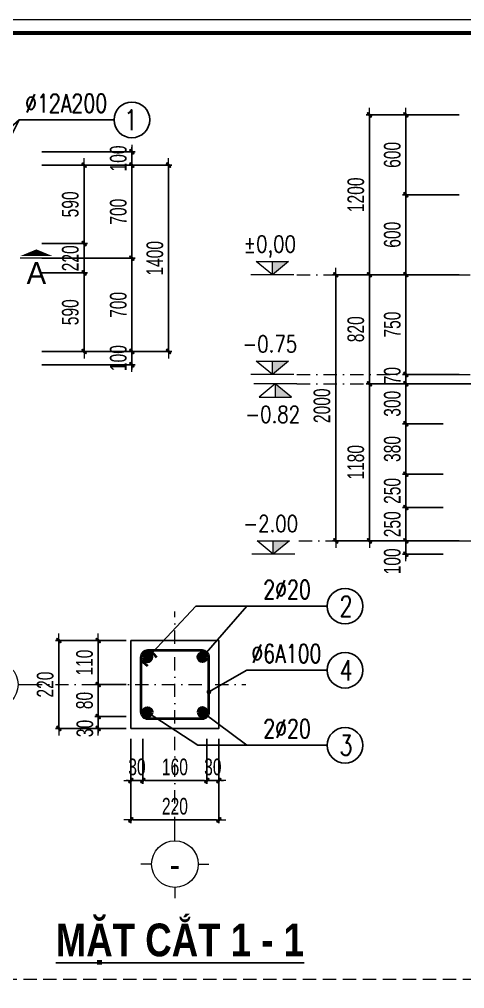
# Model space of a CAD drawing. Header units: millimetres. Extents: x -295047 to 263296, y -724756 to -308748.
# Drawn here: x -139934 to -136590, y -351887 to -344605 of the extents above; entities that cross this region are included whole.
import ezdxf
from ezdxf.enums import TextEntityAlignment as Align

# ---------------------------------------------------------------- set-up
doc = ezdxf.new("R2010")
doc.units = ezdxf.units.MM
doc.header["$MEASUREMENT"] = 0
doc.header["$PDMODE"] = 32
doc.linetypes.add('DASHDOT', pattern=[1, 0.5, -0.25, 0, -0.25])
doc.linetypes.add('HIDDEN', pattern=[0.375, 0.25, -0.125])
doc.layers.get('Defpoints').update_dxf_attribs({"color": 1})
for name, color, linetype, lineweight in [('Khungten_LCDI', 7, 'Continuous', 5), ('LC Dim', 8, 'Continuous', 18), ('LC ISO', 153, 'Continuous', 13), ('LC Khac', 4, 'Continuous', 9), ('LC MANH DUT', 35, 'HIDDEN', 5), ('LC Net dam2', 6, 'Continuous', 40), ('LC Net dam3', 1, 'Continuous', 60), ('LC Net manh', 219, 'Continuous', 5), ('LC Net thay', 7, 'Continuous', 25), ('LC Net truc', 79, 'DASHDOT', 13), ('LC Text1', 3, 'Continuous', 20), ('LC Text2', 7, 'Continuous', 25)]:
    doc.layers.add(name, color=color, linetype=linetype, lineweight=lineweight)
doc.styles.add('HOATBIF', font='hoatbif.shx', dxfattribs={"width": 0.7})
doc.styles.add('Khungten', font='VHAVAN.TTF', dxfattribs={"width": 0.9, "height": 5000})
doc.styles.add('LC 1', font='VHAVANB.TTF')
doc.styles.add('LC 3', font='vnsimli.shx', dxfattribs={"width": 0.75})
doc.styles.add('LC3', font='VHARIALB.TTF', dxfattribs={"width": 0.8})
doc.styles.add('T1', font='Vnsimli.shx', dxfattribs={"width": 0.8})
doc.styles.add('Title', font='VHBLACK.TTF', dxfattribs={"width": 0.8})
doc.dimstyles.new('1-100(1-50)', dxfattribs={"dimscale": 50, "dimtxt": 2.5, "dimasz": 0.35, "dimexe": 0.5, "dimexo": 0, "dimgap": 0.8, "dimtad": 1, "dimdec": 0, "dimzin": 0, "dimdsep": 46, "dimtxsty": 'HOATBIF', "dimblk1": 'DOT', "dimblk2": 'DOT', "dimsah": 1, "dimcen": -1, "dimdle": 1, "dimclrd": 256, "dimclre": 256, "dimclrt": 4, "dimadec": 3, "dimazin": 2, "dimtfac": 0.333333, "dimtdec": 0, "dimtix": 1, "dimtmove": 2, "dimatfit": 3, "dimldrblk": 'DOT', "dimfxl": 1, "dimtvp": 0.833333, "dimtolj": 1, "dimtzin": 0, "dimarcsym": 0})

# ---------------------------------------------------------------- blocks, each defined once
blk = doc.blocks.new('lcdi KC')
at = {"layer": 'Defpoints', "lineweight": 0}
blk.add_lwpolyline([(-1200, -14850), (-1200, 14850), (40800, 14850), (40800, -14850)], close=True, dxfattribs=at)
at = {"layer": 'Khungten_LCDI', "color": 5, "lineweight": 60}
blk.add_lwpolyline([(0, -14650), (0, 14650), (40600, 14650), (40600, -14650)], close=True, dxfattribs=at)
at = {"color": 7, "style": 'Khungten', "width": 0.8}
for tag, p in [('REVISION', (39499, -10746)), ('NGAYHT', (39546, -11609))]:
    blk.add_attdef(tag, text='', height=200, dxfattribs=at).set_placement(p, align=Align.CENTER)
at = {"layer": 'LC Text1', "style": 'Title', "width": 1.485915}
for tag, p, p2 in [('TENBANVE1', (36913, -8886), (40339, -8886)), ('TENBANVE2', (36913, -9562), (40339, -9562))]:
    blk.add_attdef(tag, text='', height=250, dxfattribs=at).set_placement(p, p2, align=Align.FIT)
at = {"layer": 'LC Text1', "style": 'Title', "width": 0.7}
blk.add_attdef('SOBANVE', text='', height=250, dxfattribs=at).set_placement((39562, -13896), align=Align.CENTER)
blk = doc.blocks.new('DOT')
at = {"layer": 'LC Dim'}
blk.add_line((-3, 0), (3, 0), dxfattribs=at)
at = {"layer": 'LC Dim', "color": 4}
blk.add_line((-1, -1), (1, 1), dxfattribs=at)
blk.add_lwpolyline([(0.5, 1), (-1, -0.5), (-0.5, -1), (1, 0.5)], close=True, dxfattribs=at)
blk = doc.blocks.new('*D51')
at = {"layer": 'Defpoints', "color": 0, "ltscale": 2, "transparency": 16777216}
for p in [(-139766.5, -346400.3), (-139088.4, -346400.3), (-139766.5, -347100.3)]:
    blk.add_point(p, dxfattribs=at)
at = {"layer": 'LC Dim', "lineweight": -2, "ltscale": 2, "transparency": 16777216}
for p, q in [((-139766.5, -346400.3), (-139063.4, -346400.3)), ((-139088.4, -347082.8), (-139088.4, -346417.8)), ((-139766.5, -347100.3), (-139063.4, -347100.3))]:
    blk.add_line(p, q, dxfattribs=at)
at = {"layer": 'LC Dim', "lineweight": -2, "ltscale": 2, "transparency": 16777216, "xscale": 17.5, "yscale": 17.5, "zscale": 17.5}
for p, rotation in [((-139088.4, -346400.3), 90), ((-139088.4, -347100.3), 270)]:
    blk.add_blockref('DOT', p, dxfattribs=dict(at, rotation=rotation))
at = {"layer": 'LC Dim', "color": 4, "ltscale": 2, "transparency": 16777216, "insert": (-139190.9, -346750.3), "char_height": 125, "attachment_point": 5, "rotation": 90, "style": 'HOATBIF'}
blk.add_mtext('\\A1;700', dxfattribs=at)
blk = doc.blocks.new('_Dot')
at = {"color": 0, "linetype": 'ByBlock', "lineweight": -2}
blk.add_line((-0.5, 0), (-1, 0), dxfattribs=at)
at = {"color": 0, "linetype": 'ByBlock', "const_width": 0.5}
blk.add_lwpolyline([(-0.25, 0, 1), (0.25, 0, 1)], format="xyb", close=True, dxfattribs=at)
blk = doc.blocks.new('*D52')
at = {"layer": 'Defpoints', "color": 0, "ltscale": 2, "transparency": 16777216}
for p in [(-139766.5, -345700.3), (-139088.4, -345700.3), (-139766.5, -346400.3)]:
    blk.add_point(p, dxfattribs=at)
at = {"layer": 'LC Dim', "lineweight": -2, "ltscale": 2, "transparency": 16777216}
for p, q in [((-139766.5, -345700.3), (-139063.4, -345700.3)), ((-139088.4, -346382.8), (-139088.4, -345717.8)), ((-139766.5, -346400.3), (-139063.4, -346400.3))]:
    blk.add_line(p, q, dxfattribs=at)
at = {"layer": 'LC Dim', "lineweight": -2, "ltscale": 2, "transparency": 16777216, "xscale": 17.5, "yscale": 17.5, "zscale": 17.5}
for p, rotation in [((-139088.4, -345700.3), 90), ((-139088.4, -346400.3), 270)]:
    blk.add_blockref('DOT', p, dxfattribs=dict(at, rotation=rotation))
at = {"layer": 'LC Dim', "color": 4, "ltscale": 2, "transparency": 16777216, "insert": (-139190.9, -346050.3), "char_height": 125, "attachment_point": 5, "rotation": 90, "style": 'HOATBIF'}
blk.add_mtext('\\A1;700', dxfattribs=at)
blk = doc.blocks.new('*D53')
at = {"layer": 'Defpoints', "color": 0, "ltscale": 2, "transparency": 16777216}
for p in [(-139766.5, -345600.3), (-139088.4, -345600.3), (-139766.5, -345700.3)]:
    blk.add_point(p, dxfattribs=at)
at = {"layer": 'LC Dim', "lineweight": -2, "ltscale": 2, "transparency": 16777216}
for p, q in [((-139766.5, -345600.3), (-139063.4, -345600.3)), ((-139088.4, -345582.8), (-139088.4, -345565.3)), ((-139088.4, -345700.3), (-139088.4, -345600.3)), ((-139766.5, -345700.3), (-139063.4, -345700.3)), ((-139088.4, -345717.8), (-139088.4, -345735.3))]:
    blk.add_line(p, q, dxfattribs=at)
at = {"layer": 'LC Dim', "lineweight": -2, "ltscale": 2, "transparency": 16777216, "xscale": 17.5, "yscale": 17.5, "zscale": 17.5}
for p, rotation in [((-139088.4, -345600.3), 270), ((-139088.4, -345700.3), 90)]:
    blk.add_blockref('DOT', p, dxfattribs=dict(at, rotation=rotation))
at = {"layer": 'LC Dim', "color": 4, "ltscale": 2, "transparency": 16777216, "insert": (-139190.9, -345650.3), "char_height": 125, "attachment_point": 5, "rotation": 90, "style": 'HOATBIF'}
blk.add_mtext('\\A1;100', dxfattribs=at)
blk = doc.blocks.new('*D54')
at = {"layer": 'Defpoints', "color": 0, "ltscale": 2, "transparency": 16777216}
for p in [(-139766.5, -345700.3), (-138813.6, -345700.3), (-139766.5, -347100.3)]:
    blk.add_point(p, dxfattribs=at)
at = {"layer": 'LC Dim', "lineweight": -2, "ltscale": 2, "transparency": 16777216}
for p, q in [((-139766.5, -345700.3), (-138788.6, -345700.3)), ((-138813.6, -347082.8), (-138813.6, -345717.8)), ((-139766.5, -347100.3), (-138788.6, -347100.3))]:
    blk.add_line(p, q, dxfattribs=at)
at = {"layer": 'LC Dim', "lineweight": -2, "ltscale": 2, "transparency": 16777216, "xscale": 17.5, "yscale": 17.5, "zscale": 17.5}
for p, rotation in [((-138813.6, -345700.3), 90), ((-138813.6, -347100.3), 270)]:
    blk.add_blockref('DOT', p, dxfattribs=dict(at, rotation=rotation))
at = {"layer": 'LC Dim', "color": 4, "ltscale": 2, "transparency": 16777216, "insert": (-138916.1, -346400.3), "char_height": 125, "attachment_point": 5, "rotation": 90, "style": 'HOATBIF'}
blk.add_mtext('\\A1;1400', dxfattribs=at)
blk = doc.blocks.new('*D55')
at = {"layer": 'Defpoints', "color": 0, "ltscale": 2, "transparency": 16777216}
for p in [(-139766.5, -347100.3), (-139766.5, -347200.3), (-139088.4, -347200.3)]:
    blk.add_point(p, dxfattribs=at)
at = {"layer": 'LC Dim', "lineweight": -2, "ltscale": 2, "transparency": 16777216}
for p, q in [((-139088.4, -347082.8), (-139088.4, -347065.3)), ((-139766.5, -347100.3), (-139063.4, -347100.3)), ((-139088.4, -347100.3), (-139088.4, -347200.3)), ((-139766.5, -347200.3), (-139063.4, -347200.3)), ((-139088.4, -347217.8), (-139088.4, -347235.3))]:
    blk.add_line(p, q, dxfattribs=at)
at = {"layer": 'LC Dim', "lineweight": -2, "ltscale": 2, "transparency": 16777216, "xscale": 17.5, "yscale": 17.5, "zscale": 17.5}
for p, rotation in [((-139088.4, -347100.3), 270), ((-139088.4, -347200.3), 90)]:
    blk.add_blockref('DOT', p, dxfattribs=dict(at, rotation=rotation))
at = {"layer": 'LC Dim', "color": 4, "ltscale": 2, "transparency": 16777216, "insert": (-139190.9, -347150.3), "char_height": 125, "attachment_point": 5, "rotation": 90, "style": 'HOATBIF'}
blk.add_mtext('\\A1;100', dxfattribs=at)
blk = doc.blocks.new('theptron1')
at = {"layer": 'LC Net dam3'}
for p, q in [((-0.5, 0), (0.5, 0)), ((-0.35, 0.35), (0.35, -0.35)), ((0.35, 0.35), (-0.35, -0.35)), ((0, 0.5), (0, -0.5))]:
    blk.add_line(p, q, dxfattribs=at)
blk.add_circle((0, 0), 0.5, dxfattribs=at)
blk = doc.blocks.new('*D89')
at = {"layer": 'Defpoints', "color": 0, "ltscale": 2, "transparency": 16777216}
for p in [(-139096, -350011.6), (-139006, -350011.6), (-139006, -350325)]:
    blk.add_point(p, dxfattribs=at)
at = {"layer": 'LC Dim', "lineweight": -2, "ltscale": 2, "transparency": 16777216}
for p, q in [((-139096, -350011.6), (-139096, -350350)), ((-139006, -350011.6), (-139006, -350350)), ((-139113.5, -350325), (-139131, -350325)), ((-139096, -350325), (-139006, -350325)), ((-138988.5, -350325), (-138971, -350325))]:
    blk.add_line(p, q, dxfattribs=at)
at = {"layer": 'LC Dim', "lineweight": -2, "ltscale": 2, "transparency": 16777216, "xscale": 17.5, "yscale": 17.5, "zscale": 17.5}
blk.add_blockref('DOT', (-139096, -350325), dxfattribs=at)
at = {"layer": 'LC Dim', "lineweight": -2, "ltscale": 2, "transparency": 16777216, "xscale": 17.5, "yscale": 17.5, "zscale": 17.5, "rotation": 180}
blk.add_blockref('DOT', (-139006, -350325), dxfattribs=at)
at = {"layer": 'LC Dim', "color": 4, "ltscale": 2, "transparency": 16777216, "insert": (-139051, -350222.5), "char_height": 125, "attachment_point": 5, "style": 'HOATBIF'}
blk.add_mtext('\\A1;30', dxfattribs=at)
blk = doc.blocks.new('*D90')
at = {"layer": 'Defpoints', "color": 0, "ltscale": 2, "transparency": 16777216}
for p in [(-139006, -350011.6), (-138526, -350011.6), (-138526, -350325)]:
    blk.add_point(p, dxfattribs=at)
at = {"layer": 'LC Dim', "lineweight": -2, "ltscale": 2, "transparency": 16777216}
for p, q in [((-139006, -350011.6), (-139006, -350350)), ((-138526, -350011.6), (-138526, -350350)), ((-138988.5, -350325), (-138543.5, -350325))]:
    blk.add_line(p, q, dxfattribs=at)
at = {"layer": 'LC Dim', "lineweight": -2, "ltscale": 2, "transparency": 16777216, "xscale": 17.5, "yscale": 17.5, "zscale": 17.5, "rotation": 180}
blk.add_blockref('DOT', (-139006, -350325), dxfattribs=at)
at = {"layer": 'LC Dim', "lineweight": -2, "ltscale": 2, "transparency": 16777216, "xscale": 17.5, "yscale": 17.5, "zscale": 17.5}
blk.add_blockref('DOT', (-138526, -350325), dxfattribs=at)
at = {"layer": 'LC Dim', "color": 4, "ltscale": 2, "transparency": 16777216, "insert": (-138766, -350222.5), "char_height": 125, "attachment_point": 5, "style": 'HOATBIF'}
blk.add_mtext('\\A1;160', dxfattribs=at)
blk = doc.blocks.new('*D91')
at = {"layer": 'Defpoints', "color": 0, "ltscale": 2, "transparency": 16777216}
for p in [(-138526, -350011.6), (-138436, -350011.6), (-138436, -350325)]:
    blk.add_point(p, dxfattribs=at)
at = {"layer": 'LC Dim', "lineweight": -2, "ltscale": 2, "transparency": 16777216}
for p, q in [((-138526, -350011.6), (-138526, -350350)), ((-138436, -350011.6), (-138436, -350350)), ((-138543.5, -350325), (-138561, -350325)), ((-138526, -350325), (-138436, -350325)), ((-138418.5, -350325), (-138401, -350325))]:
    blk.add_line(p, q, dxfattribs=at)
at = {"layer": 'LC Dim', "lineweight": -2, "ltscale": 2, "transparency": 16777216, "xscale": 17.5, "yscale": 17.5, "zscale": 17.5}
blk.add_blockref('DOT', (-138526, -350325), dxfattribs=at)
at = {"layer": 'LC Dim', "lineweight": -2, "ltscale": 2, "transparency": 16777216, "xscale": 17.5, "yscale": 17.5, "zscale": 17.5, "rotation": 180}
blk.add_blockref('DOT', (-138436, -350325), dxfattribs=at)
at = {"layer": 'LC Dim', "color": 4, "ltscale": 2, "transparency": 16777216, "insert": (-138481, -350222.5), "char_height": 125, "attachment_point": 5, "style": 'HOATBIF'}
blk.add_mtext('\\A1;30', dxfattribs=at)
blk = doc.blocks.new('*D92')
at = {"layer": 'Defpoints', "color": 0, "ltscale": 2, "transparency": 16777216}
for p in [(-139096, -350011.6), (-138436, -350011.6), (-138436, -350620.2)]:
    blk.add_point(p, dxfattribs=at)
at = {"layer": 'LC Dim', "lineweight": -2, "ltscale": 2, "transparency": 16777216}
for p, q in [((-139096, -350011.6), (-139096, -350645.2)), ((-138436, -350011.6), (-138436, -350645.2)), ((-139078.5, -350620.2), (-138453.5, -350620.2))]:
    blk.add_line(p, q, dxfattribs=at)
at = {"layer": 'LC Dim', "lineweight": -2, "ltscale": 2, "transparency": 16777216, "xscale": 17.5, "yscale": 17.5, "zscale": 17.5, "rotation": 180}
blk.add_blockref('DOT', (-139096, -350620.2), dxfattribs=at)
at = {"layer": 'LC Dim', "lineweight": -2, "ltscale": 2, "transparency": 16777216, "xscale": 17.5, "yscale": 17.5, "zscale": 17.5}
blk.add_blockref('DOT', (-138436, -350620.2), dxfattribs=at)
at = {"layer": 'LC Dim', "color": 4, "ltscale": 2, "transparency": 16777216, "insert": (-138766, -350517.7), "char_height": 125, "attachment_point": 5, "style": 'HOATBIF'}
blk.add_mtext('\\A1;220', dxfattribs=at)
blk = doc.blocks.new('*D93')
at = {"layer": 'Defpoints', "color": 0, "ltscale": 2, "transparency": 16777216}
for p in [(-139342.1, -349843), (-139133, -349843), (-139133, -349933)]:
    blk.add_point(p, dxfattribs=at)
at = {"layer": 'LC Dim', "lineweight": -2, "ltscale": 2, "transparency": 16777216}
for p, q in [((-139342.1, -349825.5), (-139342.1, -349808)), ((-139133, -349843), (-139367.1, -349843)), ((-139342.1, -349933), (-139342.1, -349843)), ((-139133, -349933), (-139367.1, -349933)), ((-139342.1, -349950.5), (-139342.1, -349968))]:
    blk.add_line(p, q, dxfattribs=at)
at = {"layer": 'LC Dim', "lineweight": -2, "ltscale": 2, "transparency": 16777216, "xscale": 17.5, "yscale": 17.5, "zscale": 17.5}
for p, rotation in [((-139342.1, -349843), 270), ((-139342.1, -349933), 90)]:
    blk.add_blockref('DOT', p, dxfattribs=dict(at, rotation=rotation))
at = {"layer": 'LC Dim', "color": 4, "ltscale": 2, "transparency": 16777216, "insert": (-139441.7, -349933), "char_height": 125, "attachment_point": 5, "rotation": 90, "style": 'HOATBIF'}
blk.add_mtext('\\A1;30', dxfattribs=at)
blk = doc.blocks.new('*D94')
at = {"layer": 'Defpoints', "color": 0, "ltscale": 2, "transparency": 16777216}
for p in [(-139342.1, -349273), (-139133, -349273), (-139133, -349603)]:
    blk.add_point(p, dxfattribs=at)
at = {"layer": 'LC Dim', "lineweight": -2, "ltscale": 2, "transparency": 16777216}
for p, q in [((-139133, -349273), (-139367.1, -349273)), ((-139342.1, -349585.5), (-139342.1, -349290.5)), ((-139133, -349603), (-139367.1, -349603))]:
    blk.add_line(p, q, dxfattribs=at)
at = {"layer": 'LC Dim', "lineweight": -2, "ltscale": 2, "transparency": 16777216, "xscale": 17.5, "yscale": 17.5, "zscale": 17.5}
for p, rotation in [((-139342.1, -349273), 90), ((-139342.1, -349603), 270)]:
    blk.add_blockref('DOT', p, dxfattribs=dict(at, rotation=rotation))
at = {"layer": 'LC Dim', "color": 4, "ltscale": 2, "transparency": 16777216, "insert": (-139444.6, -349438), "char_height": 125, "attachment_point": 5, "rotation": 90, "style": 'HOATBIF'}
blk.add_mtext('\\A1;110', dxfattribs=at)
blk = doc.blocks.new('*D95')
at = {"layer": 'Defpoints', "color": 0, "ltscale": 2, "transparency": 16777216}
for p in [(-139637.4, -349273), (-139133, -349273), (-139133, -349933)]:
    blk.add_point(p, dxfattribs=at)
at = {"layer": 'LC Dim', "lineweight": -2, "ltscale": 2, "transparency": 16777216}
for p, q in [((-139133, -349273), (-139662.4, -349273)), ((-139637.4, -349915.5), (-139637.4, -349290.5)), ((-139133, -349933), (-139662.4, -349933))]:
    blk.add_line(p, q, dxfattribs=at)
at = {"layer": 'LC Dim', "lineweight": -2, "ltscale": 2, "transparency": 16777216, "xscale": 17.5, "yscale": 17.5, "zscale": 17.5}
for p, rotation in [((-139637.4, -349273), 90), ((-139637.4, -349933), 270)]:
    blk.add_blockref('DOT', p, dxfattribs=dict(at, rotation=rotation))
at = {"layer": 'LC Dim', "color": 4, "ltscale": 2, "transparency": 16777216, "insert": (-139739.9, -349603), "char_height": 125, "attachment_point": 5, "rotation": 90, "style": 'HOATBIF'}
blk.add_mtext('\\A1;220', dxfattribs=at)
blk = doc.blocks.new('TTRUC')
at = {"layer": 'LC ISO'}
for p, q in [((0, 6.95), (0, 10.13)), ((-6.95, 0), (-10.13, 0)), ((6.95, 0), (10.13, 0)), ((0, -6.95), (0, -10.13))]:
    blk.add_line(p, q, dxfattribs=at)
at = {"layer": 'LC Net manh'}
blk.add_circle((0, 0), 6.95, dxfattribs=at)
blk = doc.blocks.new('TIEUDE1')
at = {"layer": 'LC Text2', "color": 7, "style": 'LC 1'}
blk.add_attdef('TIªU§Ò', text='', height=5, dxfattribs=at).set_placement((0, 0), align=Align.BOTTOM_CENTER)
blk.add_attdef('TL', text='', height=3, dxfattribs=at).set_placement((0, -2), align=Align.TOP_CENTER)
blk = doc.blocks.new('*D96')
at = {"layer": 'Defpoints', "color": 0, "ltscale": 2, "transparency": 16777216}
for p in [(-139133, -349603), (-139342.1, -349843), (-139133, -349843)]:
    blk.add_point(p, dxfattribs=at)
at = {"layer": 'LC Dim', "lineweight": -2, "ltscale": 2, "transparency": 16777216}
for p, q in [((-139133, -349603), (-139367.1, -349603)), ((-139342.1, -349620.5), (-139342.1, -349825.5)), ((-139133, -349843), (-139367.1, -349843))]:
    blk.add_line(p, q, dxfattribs=at)
at = {"layer": 'LC Dim', "lineweight": -2, "ltscale": 2, "transparency": 16777216, "xscale": 17.5, "yscale": 17.5, "zscale": 17.5}
for p, rotation in [((-139342.1, -349603), 90), ((-139342.1, -349843), 270)]:
    blk.add_blockref('DOT', p, dxfattribs=dict(at, rotation=rotation))
at = {"layer": 'LC Dim', "color": 4, "ltscale": 2, "transparency": 16777216, "insert": (-139444.6, -349723), "char_height": 125, "attachment_point": 5, "rotation": 90, "style": 'HOATBIF'}
blk.add_mtext('\\A1;80', dxfattribs=at)
blk = doc.blocks.new('*D772')
at = {"layer": 'Defpoints', "color": 0, "ltscale": 2, "transparency": 16777216}
for p in [(-139766.5, -345700.3), (-139766.5, -346290.3), (-139448.5, -346290.3)]:
    blk.add_point(p, dxfattribs=at)
at = {"layer": 'LC Dim', "lineweight": -2, "ltscale": 2, "transparency": 16777216}
for p, q in [((-139766.5, -345700.3), (-139423.5, -345700.3)), ((-139448.5, -345717.8), (-139448.5, -346272.8)), ((-139766.5, -346290.3), (-139423.5, -346290.3))]:
    blk.add_line(p, q, dxfattribs=at)
at = {"layer": 'LC Dim', "lineweight": -2, "ltscale": 2, "transparency": 16777216, "xscale": 17.5, "yscale": 17.5, "zscale": 17.5}
for p, rotation in [((-139448.5, -345700.3), 90), ((-139448.5, -346290.3), 270)]:
    blk.add_blockref('DOT', p, dxfattribs=dict(at, rotation=rotation))
at = {"layer": 'LC Dim', "color": 4, "ltscale": 2, "transparency": 16777216, "insert": (-139551, -345995.3), "char_height": 125, "attachment_point": 5, "rotation": 90, "style": 'HOATBIF'}
blk.add_mtext('\\A1;590', dxfattribs=at)
blk = doc.blocks.new('*D773')
at = {"layer": 'Defpoints', "color": 0, "ltscale": 2, "transparency": 16777216}
for p in [(-139766.5, -346290.3), (-139766.5, -346510.3), (-139448.5, -346510.3)]:
    blk.add_point(p, dxfattribs=at)
at = {"layer": 'LC Dim', "lineweight": -2, "ltscale": 2, "transparency": 16777216}
for p, q in [((-139448.5, -346272.8), (-139448.5, -346255.3)), ((-139766.5, -346290.3), (-139423.5, -346290.3)), ((-139448.5, -346290.3), (-139448.5, -346510.3)), ((-139766.5, -346510.3), (-139423.5, -346510.3)), ((-139448.5, -346527.8), (-139448.5, -346545.3))]:
    blk.add_line(p, q, dxfattribs=at)
at = {"layer": 'LC Dim', "lineweight": -2, "ltscale": 2, "transparency": 16777216, "xscale": 17.5, "yscale": 17.5, "zscale": 17.5}
for p, rotation in [((-139448.5, -346290.3), 270), ((-139448.5, -346510.3), 90)]:
    blk.add_blockref('DOT', p, dxfattribs=dict(at, rotation=rotation))
at = {"layer": 'LC Dim', "color": 4, "ltscale": 2, "transparency": 16777216, "insert": (-139551, -346400.3), "char_height": 125, "attachment_point": 5, "rotation": 90, "style": 'HOATBIF'}
blk.add_mtext('\\A1;220', dxfattribs=at)
blk = doc.blocks.new('*D774')
at = {"layer": 'Defpoints', "color": 0, "ltscale": 2, "transparency": 16777216}
for p in [(-139766.5, -346510.3), (-139766.5, -347100.3), (-139448.5, -347100.3)]:
    blk.add_point(p, dxfattribs=at)
at = {"layer": 'LC Dim', "lineweight": -2, "ltscale": 2, "transparency": 16777216}
for p, q in [((-139766.5, -346510.3), (-139423.5, -346510.3)), ((-139448.5, -346527.8), (-139448.5, -347082.8)), ((-139766.5, -347100.3), (-139423.5, -347100.3))]:
    blk.add_line(p, q, dxfattribs=at)
at = {"layer": 'LC Dim', "lineweight": -2, "ltscale": 2, "transparency": 16777216, "xscale": 17.5, "yscale": 17.5, "zscale": 17.5}
for p, rotation in [((-139448.5, -346510.3), 90), ((-139448.5, -347100.3), 270)]:
    blk.add_blockref('DOT', p, dxfattribs=dict(at, rotation=rotation))
at = {"layer": 'LC Dim', "color": 4, "ltscale": 2, "transparency": 16777216, "insert": (-139551, -346805.3), "char_height": 125, "attachment_point": 5, "rotation": 90, "style": 'HOATBIF'}
blk.add_mtext('\\A1;590', dxfattribs=at)
blk = doc.blocks.new('*D827')
at = {"layer": 'Defpoints', "color": 0, "ltscale": 2, "transparency": 16777216}
for p in [(-136750.9, -348523.3), (-137030.5, -348623.3), (-136750.9, -348623.3)]:
    blk.add_point(p, dxfattribs=at)
at = {"layer": 'LC Dim', "lineweight": -2, "ltscale": 2, "transparency": 16777216}
for p, q in [((-136750.9, -348523.3), (-137055.5, -348523.3)), ((-137030.5, -348505.8), (-137030.5, -348488.3)), ((-137030.5, -348523.3), (-137030.5, -348623.3)), ((-136750.9, -348623.3), (-137055.5, -348623.3)), ((-137030.5, -348640.8), (-137030.5, -348658.3))]:
    blk.add_line(p, q, dxfattribs=at)
at = {"layer": 'LC Dim', "lineweight": -2, "ltscale": 2, "transparency": 16777216, "xscale": 17.5, "yscale": 17.5, "zscale": 17.5}
for p, rotation in [((-137030.5, -348523.3), 270), ((-137030.5, -348623.3), 90)]:
    blk.add_blockref('DOT', p, dxfattribs=dict(at, rotation=rotation))
at = {"layer": 'LC Dim', "color": 4, "ltscale": 2, "transparency": 16777216, "insert": (-137133, -348677.3), "char_height": 125, "attachment_point": 5, "rotation": 90, "style": 'HOATBIF'}
blk.add_mtext('\\A1;100', dxfattribs=at)
blk = doc.blocks.new('*D828')
at = {"layer": 'Defpoints', "color": 0, "ltscale": 2, "transparency": 16777216}
for p in [(-137030.5, -346523.3), (-136631.8, -346523.3), (-136631.8, -347273.3)]:
    blk.add_point(p, dxfattribs=at)
at = {"layer": 'LC Dim', "lineweight": -2, "ltscale": 2, "transparency": 16777216}
for p, q in [((-136631.8, -346523.3), (-137055.5, -346523.3)), ((-137030.5, -347255.8), (-137030.5, -346540.8)), ((-136631.8, -347273.3), (-137055.5, -347273.3))]:
    blk.add_line(p, q, dxfattribs=at)
at = {"layer": 'LC Dim', "lineweight": -2, "ltscale": 2, "transparency": 16777216, "xscale": 17.5, "yscale": 17.5, "zscale": 17.5}
for p, rotation in [((-137030.5, -346523.3), 90), ((-137030.5, -347273.3), 270)]:
    blk.add_blockref('DOT', p, dxfattribs=dict(at, rotation=rotation))
at = {"layer": 'LC Dim', "color": 4, "ltscale": 2, "transparency": 16777216, "insert": (-137133, -346898.3), "char_height": 125, "attachment_point": 5, "rotation": 90, "style": 'HOATBIF'}
blk.add_mtext('\\A1;750', dxfattribs=at)
blk = doc.blocks.new('*D829')
at = {"layer": 'Defpoints', "color": 0, "ltscale": 2, "transparency": 16777216}
for p in [(-137030.5, -347273.3), (-136631.8, -347273.3), (-136513.2, -347343.3)]:
    blk.add_point(p, dxfattribs=at)
at = {"layer": 'LC Dim', "lineweight": -2, "ltscale": 2, "transparency": 16777216}
for p, q in [((-136631.8, -347273.3), (-137055.5, -347273.3)), ((-137030.5, -347255.8), (-137030.5, -347238.3)), ((-137030.5, -347343.3), (-137030.5, -347273.3)), ((-136513.2, -347343.3), (-137055.5, -347343.3)), ((-137030.5, -347360.8), (-137030.5, -347378.3))]:
    blk.add_line(p, q, dxfattribs=at)
at = {"layer": 'LC Dim', "lineweight": -2, "ltscale": 2, "transparency": 16777216, "xscale": 17.5, "yscale": 17.5, "zscale": 17.5}
for p, rotation in [((-137030.5, -347273.3), 270), ((-137030.5, -347343.3), 90)]:
    blk.add_blockref('DOT', p, dxfattribs=dict(at, rotation=rotation))
at = {"layer": 'LC Dim', "color": 4, "ltscale": 2, "transparency": 16777216, "insert": (-137133, -347282.3), "char_height": 125, "attachment_point": 5, "rotation": 90, "style": 'HOATBIF'}
blk.add_mtext('\\A1;70', dxfattribs=at)
blk = doc.blocks.new('*D830')
at = {"layer": 'Defpoints', "color": 0, "ltscale": 2, "transparency": 16777216}
for p in [(-137304.6, -346523.3), (-136631.8, -346523.3), (-136631.8, -347343.3)]:
    blk.add_point(p, dxfattribs=at)
at = {"layer": 'LC Dim', "lineweight": -2, "ltscale": 2, "transparency": 16777216}
for p, q in [((-136631.8, -346523.3), (-137329.6, -346523.3)), ((-137304.6, -347325.8), (-137304.6, -346540.8)), ((-136631.8, -347343.3), (-137329.6, -347343.3))]:
    blk.add_line(p, q, dxfattribs=at)
at = {"layer": 'LC Dim', "lineweight": -2, "ltscale": 2, "transparency": 16777216, "xscale": 17.5, "yscale": 17.5, "zscale": 17.5}
for p, rotation in [((-137304.6, -346523.3), 90), ((-137304.6, -347343.3), 270)]:
    blk.add_blockref('DOT', p, dxfattribs=dict(at, rotation=rotation))
at = {"layer": 'LC Dim', "color": 4, "ltscale": 2, "transparency": 16777216, "insert": (-137407.1, -346933.3), "char_height": 125, "attachment_point": 5, "rotation": 90, "style": 'HOATBIF'}
blk.add_mtext('\\A1;820', dxfattribs=at)
blk = doc.blocks.new('*D831')
at = {"layer": 'Defpoints', "color": 0, "ltscale": 2, "transparency": 16777216}
for p in [(-137030.5, -345923.3), (-136631.8, -345923.3), (-136631.8, -346523.3)]:
    blk.add_point(p, dxfattribs=at)
at = {"layer": 'LC Dim', "lineweight": -2, "ltscale": 2, "transparency": 16777216}
for p, q in [((-136631.8, -345923.3), (-137055.5, -345923.3)), ((-137030.5, -346505.8), (-137030.5, -345940.8)), ((-136631.8, -346523.3), (-137055.5, -346523.3))]:
    blk.add_line(p, q, dxfattribs=at)
at = {"layer": 'LC Dim', "lineweight": -2, "ltscale": 2, "transparency": 16777216, "xscale": 17.5, "yscale": 17.5, "zscale": 17.5}
for p, rotation in [((-137030.5, -345923.3), 90), ((-137030.5, -346523.3), 270)]:
    blk.add_blockref('DOT', p, dxfattribs=dict(at, rotation=rotation))
at = {"layer": 'LC Dim', "color": 4, "ltscale": 2, "transparency": 16777216, "insert": (-137133, -346223.3), "char_height": 125, "attachment_point": 5, "rotation": 90, "style": 'HOATBIF'}
blk.add_mtext('\\A1;600', dxfattribs=at)
blk = doc.blocks.new('*D832')
at = {"layer": 'Defpoints', "color": 0, "ltscale": 2, "transparency": 16777216}
for p in [(-137030.5, -345323.3), (-136631.8, -345323.3), (-136631.8, -345923.3)]:
    blk.add_point(p, dxfattribs=at)
at = {"layer": 'LC Dim', "lineweight": -2, "ltscale": 2, "transparency": 16777216}
for p, q in [((-136631.8, -345323.3), (-137055.5, -345323.3)), ((-137030.5, -345905.8), (-137030.5, -345340.8)), ((-136631.8, -345923.3), (-137055.5, -345923.3))]:
    blk.add_line(p, q, dxfattribs=at)
at = {"layer": 'LC Dim', "lineweight": -2, "ltscale": 2, "transparency": 16777216, "xscale": 17.5, "yscale": 17.5, "zscale": 17.5}
for p, rotation in [((-137030.5, -345323.3), 90), ((-137030.5, -345923.3), 270)]:
    blk.add_blockref('DOT', p, dxfattribs=dict(at, rotation=rotation))
at = {"layer": 'LC Dim', "color": 4, "ltscale": 2, "transparency": 16777216, "insert": (-137133, -345623.3), "char_height": 125, "attachment_point": 5, "rotation": 90, "style": 'HOATBIF'}
blk.add_mtext('\\A1;600', dxfattribs=at)
blk = doc.blocks.new('*D833')
at = {"layer": 'Defpoints', "color": 0, "ltscale": 2, "transparency": 16777216}
for p in [(-137304.6, -345323.3), (-136631.8, -345323.3), (-136631.8, -346523.3)]:
    blk.add_point(p, dxfattribs=at)
at = {"layer": 'LC Dim', "lineweight": -2, "ltscale": 2, "transparency": 16777216}
for p, q in [((-136631.8, -345323.3), (-137329.6, -345323.3)), ((-137304.6, -346505.8), (-137304.6, -345340.8)), ((-136631.8, -346523.3), (-137329.6, -346523.3))]:
    blk.add_line(p, q, dxfattribs=at)
at = {"layer": 'LC Dim', "lineweight": -2, "ltscale": 2, "transparency": 16777216, "xscale": 17.5, "yscale": 17.5, "zscale": 17.5}
for p, rotation in [((-137304.6, -345323.3), 90), ((-137304.6, -346523.3), 270)]:
    blk.add_blockref('DOT', p, dxfattribs=dict(at, rotation=rotation))
at = {"layer": 'LC Dim', "color": 4, "ltscale": 2, "transparency": 16777216, "insert": (-137407.1, -345923.3), "char_height": 125, "attachment_point": 5, "rotation": 90, "style": 'HOATBIF'}
blk.add_mtext('\\A1;1200', dxfattribs=at)
blk = doc.blocks.new('*D834')
at = {"layer": 'Defpoints', "color": 0, "ltscale": 2, "transparency": 16777216}
for p in [(-137558.6, -346523.3), (-136631.8, -346523.3), (-136631.8, -348523.3)]:
    blk.add_point(p, dxfattribs=at)
at = {"layer": 'LC Dim', "lineweight": -2, "ltscale": 2, "transparency": 16777216}
for p, q in [((-136631.8, -346523.3), (-137583.6, -346523.3)), ((-137558.6, -348505.8), (-137558.6, -346540.8)), ((-136631.8, -348523.3), (-137583.6, -348523.3))]:
    blk.add_line(p, q, dxfattribs=at)
at = {"layer": 'LC Dim', "lineweight": -2, "ltscale": 2, "transparency": 16777216, "xscale": 17.5, "yscale": 17.5, "zscale": 17.5}
for p, rotation in [((-137558.6, -346523.3), 90), ((-137558.6, -348523.3), 270)]:
    blk.add_blockref('DOT', p, dxfattribs=dict(at, rotation=rotation))
at = {"layer": 'LC Dim', "color": 4, "ltscale": 2, "transparency": 16777216, "insert": (-137661.1, -347508.3), "char_height": 125, "attachment_point": 5, "rotation": 90, "style": 'HOATBIF'}
blk.add_mtext('\\A1;2000', dxfattribs=at)
blk = doc.blocks.new('*D835')
at = {"layer": 'Defpoints', "color": 0, "ltscale": 2, "transparency": 16777216}
for p in [(-136631.8, -347343.3), (-137304.6, -348523.3), (-136631.8, -348523.3)]:
    blk.add_point(p, dxfattribs=at)
at = {"layer": 'LC Dim', "lineweight": -2, "ltscale": 2, "transparency": 16777216}
for p, q in [((-136631.8, -347343.3), (-137329.6, -347343.3)), ((-137304.6, -347360.8), (-137304.6, -348505.8)), ((-136631.8, -348523.3), (-137329.6, -348523.3))]:
    blk.add_line(p, q, dxfattribs=at)
at = {"layer": 'LC Dim', "lineweight": -2, "ltscale": 2, "transparency": 16777216, "xscale": 17.5, "yscale": 17.5, "zscale": 17.5}
for p, rotation in [((-137304.6, -347343.3), 90), ((-137304.6, -348523.3), 270)]:
    blk.add_blockref('DOT', p, dxfattribs=dict(at, rotation=rotation))
at = {"layer": 'LC Dim', "color": 4, "ltscale": 2, "transparency": 16777216, "insert": (-137407.1, -347933.3), "char_height": 125, "attachment_point": 5, "rotation": 90, "style": 'HOATBIF'}
blk.add_mtext('\\A1;1180', dxfattribs=at)
blk = doc.blocks.new('*D842')
at = {"layer": 'Defpoints', "color": 0, "ltscale": 2, "transparency": 16777216}
for p in [(-136750.9, -348273.3), (-137030.5, -348523.3), (-136750.9, -348523.3)]:
    blk.add_point(p, dxfattribs=at)
at = {"layer": 'LC Dim', "lineweight": -2, "ltscale": 2, "transparency": 16777216}
for p, q in [((-136750.9, -348273.3), (-137055.5, -348273.3)), ((-137030.5, -348255.8), (-137030.5, -348238.3)), ((-137030.5, -348273.3), (-137030.5, -348523.3)), ((-136750.9, -348523.3), (-137055.5, -348523.3)), ((-137030.5, -348540.8), (-137030.5, -348558.3))]:
    blk.add_line(p, q, dxfattribs=at)
at = {"layer": 'LC Dim', "lineweight": -2, "ltscale": 2, "transparency": 16777216, "xscale": 17.5, "yscale": 17.5, "zscale": 17.5}
for p, rotation in [((-137030.5, -348273.3), 270), ((-137030.5, -348523.3), 90)]:
    blk.add_blockref('DOT', p, dxfattribs=dict(at, rotation=rotation))
at = {"layer": 'LC Dim', "color": 4, "ltscale": 2, "transparency": 16777216, "insert": (-137133, -348398.3), "char_height": 125, "attachment_point": 5, "rotation": 90, "style": 'HOATBIF'}
blk.add_mtext('\\A1;250', dxfattribs=at)
blk = doc.blocks.new('Caodo1')
at = {"layer": 'LC Text1'}
blk.add_hatch(color=256, dxfattribs=at).paths.add_polyline_path([(0, 200), (0, 0), (243, 200)])
for p, q in [((0, 0), (0, 200)), ((324, 0), (-324, 0))]:
    blk.add_line(p, q, dxfattribs=at)
blk.add_lwpolyline([(-243, 200), (243, 200), (0, 0), (0, 0)], close=True, dxfattribs=at)
at = {"layer": 'LC Text1', "style": 'T1', "width": 0.8}
blk.add_attdef('%%P0,00', text='', height=250, dxfattribs=at).set_placement((-39, 460), align=Align.MIDDLE_CENTER)
blk = doc.blocks.new('*D903')
at = {"layer": 'Defpoints', "color": 0, "ltscale": 2, "transparency": 16777216}
for p in [(-136750.9, -347343.3), (-137030.5, -347643.3), (-136750.9, -347643.3)]:
    blk.add_point(p, dxfattribs=at)
at = {"layer": 'LC Dim', "lineweight": -2, "ltscale": 2, "transparency": 16777216}
for p, q in [((-136750.9, -347343.3), (-137055.5, -347343.3)), ((-137030.5, -347325.8), (-137030.5, -347308.3)), ((-137030.5, -347343.3), (-137030.5, -347643.3)), ((-136750.9, -347643.3), (-137055.5, -347643.3)), ((-137030.5, -347660.8), (-137030.5, -347678.3))]:
    blk.add_line(p, q, dxfattribs=at)
at = {"layer": 'LC Dim', "lineweight": -2, "ltscale": 2, "transparency": 16777216, "xscale": 17.5, "yscale": 17.5, "zscale": 17.5}
for p, rotation in [((-137030.5, -347343.3), 270), ((-137030.5, -347643.3), 90)]:
    blk.add_blockref('DOT', p, dxfattribs=dict(at, rotation=rotation))
at = {"layer": 'LC Dim', "color": 4, "ltscale": 2, "transparency": 16777216, "insert": (-137133, -347493.3), "char_height": 125, "attachment_point": 5, "rotation": 90, "style": 'HOATBIF'}
blk.add_mtext('\\A1;300', dxfattribs=at)
blk = doc.blocks.new('*D904')
at = {"layer": 'Defpoints', "color": 0, "ltscale": 2, "transparency": 16777216}
for p in [(-136750.9, -347643.3), (-137030.5, -348023.3), (-136750.9, -348023.3)]:
    blk.add_point(p, dxfattribs=at)
at = {"layer": 'LC Dim', "lineweight": -2, "ltscale": 2, "transparency": 16777216}
for p, q in [((-136750.9, -347643.3), (-137055.5, -347643.3)), ((-137030.5, -347660.8), (-137030.5, -348005.8)), ((-136750.9, -348023.3), (-137055.5, -348023.3))]:
    blk.add_line(p, q, dxfattribs=at)
at = {"layer": 'LC Dim', "lineweight": -2, "ltscale": 2, "transparency": 16777216, "xscale": 17.5, "yscale": 17.5, "zscale": 17.5}
for p, rotation in [((-137030.5, -347643.3), 90), ((-137030.5, -348023.3), 270)]:
    blk.add_blockref('DOT', p, dxfattribs=dict(at, rotation=rotation))
at = {"layer": 'LC Dim', "color": 4, "ltscale": 2, "transparency": 16777216, "insert": (-137133, -347833.3), "char_height": 125, "attachment_point": 5, "rotation": 90, "style": 'HOATBIF'}
blk.add_mtext('\\A1;380', dxfattribs=at)
blk = doc.blocks.new('*D905')
at = {"layer": 'Defpoints', "color": 0, "ltscale": 2, "transparency": 16777216}
for p in [(-136750.9, -348023.3), (-137030.5, -348273.3), (-136750.9, -348273.3)]:
    blk.add_point(p, dxfattribs=at)
at = {"layer": 'LC Dim', "lineweight": -2, "ltscale": 2, "transparency": 16777216}
for p, q in [((-137030.5, -348005.8), (-137030.5, -347988.3)), ((-136750.9, -348023.3), (-137055.5, -348023.3)), ((-137030.5, -348023.3), (-137030.5, -348273.3)), ((-136750.9, -348273.3), (-137055.5, -348273.3)), ((-137030.5, -348290.8), (-137030.5, -348308.3))]:
    blk.add_line(p, q, dxfattribs=at)
at = {"layer": 'LC Dim', "lineweight": -2, "ltscale": 2, "transparency": 16777216, "xscale": 17.5, "yscale": 17.5, "zscale": 17.5}
for p, rotation in [((-137030.5, -348023.3), 270), ((-137030.5, -348273.3), 90)]:
    blk.add_blockref('DOT', p, dxfattribs=dict(at, rotation=rotation))
at = {"layer": 'LC Dim', "color": 4, "ltscale": 2, "transparency": 16777216, "insert": (-137133, -348148.3), "char_height": 125, "attachment_point": 5, "rotation": 90, "style": 'HOATBIF'}
blk.add_mtext('\\A1;250', dxfattribs=at)

msp = doc.modelspace()

# ---------------------------------------------------------------- linework, layer by layer
at = {"layer": 'LC Khac', "color": 1, "ltscale": 2}
msp.add_line((-139685, -346400.3), (-139927.8, -346400.3), dxfattribs=at)
msp.add_lwpolyline([(-139806.4, -346333.3, 0, 235.7, 0), (-139806.4, -346382, 137.5, 137.5, 0)], format="xyseb", dxfattribs=at)
at = {"layer": 'LC MANH DUT', "ltscale": 400}
msp.add_line((-143504.2, -351817), (-131313.5, -351817), dxfattribs=at)
at = {"layer": 'LC Net dam2'}
for p, q in [((-138948.3, -349348), (-138905.2, -349396.3)), ((-139021, -349419.3), (-138971.9, -349463))]:
    msp.add_line(p, q, dxfattribs=at)
msp.add_lwpolyline([(-139021, -349399.1), (-139021, -349807, 0.414214), (-138970, -349858), (-138562, -349858, 0.414214), (-138511, -349807), (-138511, -349399.1, 0.414214), (-138562, -349348), (-138970, -349348, 0.414214)], format="xyb", close=True, dxfattribs=at)
at = {"layer": 'LC Net thay', "linetype": 'Continuous', "ltscale": 1000}
msp.add_lwpolyline([(-139096, -349273), (-139096, -349933), (-138436, -349933), (-138436, -349273)], close=True, dxfattribs=at)
at = {"layer": 'LC Net truc', "ltscale": 200}
for p, q in [((-137850, -346523.3), (-136513.2, -346523.3)), ((-137850, -347273.3), (-136513.2, -347273.3)), ((-137850, -347273.3), (-136513.2, -347273.3)), ((-137850, -347343.3), (-136513.2, -347343.3)), ((-137836.1, -348523.3), (-136499.3, -348523.3)), ((-138766, -350696.9), (-138766, -349053.2)), ((-139864.1, -349603), (-138233.8, -349603))]:
    msp.add_line(p, q, dxfattribs=at)
at = {"layer": 'LC Text2', "ltscale": 100}
for centre in [(-139089, -345360.6), (-137488.2, -349014), (-137488.2, -349495.3), (-137488.3, -350059.2)]:
    msp.add_circle(centre, 133.8, dxfattribs=at)

# ---------------------------------------------------------------- block references
at = {"layer": 'LC Dim', "yscale": 60.00000000069849}
for p, xscale, zscale in [((-138972.1, -349396.1), -60.00000000069849, 60.00000000064909), ((-138559.9, -349396.1), 60.00000000069849, 60.00000000069849)]:
    msp.add_blockref('theptron1', p, dxfattribs=dict(at, xscale=xscale, zscale=zscale))
for p, xscale, zscale, rotation in [((-138972.1, -349809.9), 60.00000000069849, 60.00000000069849, 180.0000000004822), ((-138559.9, -349809.9), -60.00000000069849, 60.00000000064909, 180)]:
    msp.add_blockref('theptron1', p, dxfattribs=dict(at, xscale=xscale, zscale=zscale, rotation=rotation))
at = {"layer": 'LC ISO', "xscale": 25.19610424696835, "yscale": 25.19610424696835, "zscale": 25.19610424696835}
for p in [(-140119.3, -349603), (-138766, -350952.2)]:
    msp.add_blockref('TTRUC', p, dxfattribs=at)
at = {"layer": 'LC Net thay', "xscale": 0.5000000000000013, "yscale": 0.5000000000000013, "zscale": 0.5000000000000013}
msp.add_blockref('lcdi KC', (-143504.2, -352030.3), dxfattribs=at)
at = {"layer": 'LC Text1'}
ref = msp.add_blockref('Caodo1', (-138034, -346523.3), dxfattribs=dict(at, xscale=0.5, yscale=0.5, zscale=0.5))
ref.add_attrib('%%P0,00', '%%p0,00', dxfattribs={"layer": 'LC Text2', "height": 125, "style": 'T1', "width": 0.8}).set_placement((-138053.5, -346293.5), align=Align.MIDDLE_CENTER)
ref = msp.add_blockref('Caodo1', (-138034, -347273.3), dxfattribs=dict(at, xscale=0.5, yscale=0.5, zscale=0.5))
ref.add_attrib('%%P0,00', '-0.75', dxfattribs={"layer": 'LC Text2', "height": 125, "style": 'T1', "width": 0.8}).set_placement((-138053.5, -347043.5), align=Align.MIDDLE_CENTER)
ref = msp.add_blockref('Caodo1', (-138011.8, -347343.3), dxfattribs=dict(at, xscale=-0.5, yscale=0.5, zscale=0.5, rotation=180))
ref.add_attrib('%%P0,00', '-0.82', dxfattribs={"layer": 'LC Text2', "height": 125, "style": 'T1', "width": 0.8}).set_placement((-138031.4, -347573), align=Align.MIDDLE_CENTER)
ref = msp.add_blockref('Caodo1', (-138027, -348623.3), dxfattribs=dict(at, xscale=0.5, yscale=0.5, zscale=0.5))
ref.add_attrib('%%P0,00', '-2.00', dxfattribs={"layer": 'LC Text2', "height": 125, "style": 'T1', "width": 0.8}).set_placement((-138046.6, -348393.5), align=Align.MIDDLE_CENTER)
at = {"layer": 'LC Text2'}
ref = msp.add_blockref('TIEUDE1', (-138722.8, -351718.6), dxfattribs=dict(at, xscale=-50.00000000009664, yscale=50.00000000009664, zscale=50.00000000009664))
ref.add_attrib('TIªU§Ò', '%%UmÆt c¾t 1 - 1', dxfattribs={"color": 7, "height": 246.221, "style": 'LC3', "width": 0.8}).set_placement((-138728.7, -351718.6), align=Align.BOTTOM_CENTER)

# ---------------------------------------------------------------- texts
at = {"ltscale": 2, "style": 'LC 1'}
msp.add_attdef('A', text='B', height=165, dxfattribs=at).set_placement((-139806.4, -346511.4), align=Align.MIDDLE_CENTER)
at = {"layer": 'LC Text1', "ltscale": 0.2, "style": 'LC 1', "width": 0.9}
msp.add_text('-', height=197.3, dxfattribs=at).set_placement((-138766, -351112.7), align=Align.BOTTOM_CENTER)
at = {"layer": 'LC Text2', "linetype": 'ByBlock', "style": 'LC 3', "width": 0.75}
for s, p in [('%%C12A200', (-139891.1, -345305.2)), ('2%%C20', (-138102.6, -348958.6)), ('%%C6A100', (-138192.3, -349439.9)), ('2%%C20', (-138102.6, -350003.7))]:
    msp.add_text(s, height=138.89, dxfattribs=at).set_placement(p)
at = {"layer": 'LC Text2', "ltscale": 100, "style": 'LC 3', "width": 0.75}
for s, p in [('1', (-139096.6, -345360.6)), ('4', (-137480.7, -349495.3))]:
    msp.add_text(s, height=152.8, dxfattribs=at).set_placement(p, align=Align.MIDDLE_CENTER)
for s, p in [('2', (-137480.7, -349014)), ('3', (-137480.7, -350059.2))]:
    msp.add_text(s, height=152.8, rotation=360, dxfattribs=at).set_placement(p, align=Align.MIDDLE_CENTER)

# ---------------------------------------------------------------- dimensions: what is measured, and where the dimension line sits
at = {"layer": 'LC Dim', "ltscale": 2}
for base, p1, p2, angle, picture, middle in [((-137304.6, -345323.3), (-136631.8, -346523.3), (-136631.8, -345323.3), 90, '*D833', (-137407.1, -345923.3)), ((-137030.5, -345323.3), (-136631.8, -345923.3), (-136631.8, -345323.3), 90, '*D832', (-137133, -345623.3)), ((-139088.4, -345600.3), (-139766.5, -345700.3), (-139766.5, -345600.3), 90, '*D53', (-139190.9, -345650.3)), ((-139088.4, -345700.3), (-139766.5, -346400.3), (-139766.5, -345700.3), 90, '*D52', (-139190.9, -346050.3)), ((-138813.6, -345700.3), (-139766.5, -347100.3), (-139766.5, -345700.3), 90, '*D54', (-138916.1, -346400.3)), ((-137030.5, -345923.3), (-136631.8, -346523.3), (-136631.8, -345923.3), 90, '*D831', (-137133, -346223.3)), ((-139448.5, -346510.3), (-139766.5, -346290.3), (-139766.5, -346510.3), 90, '*D773', (-139551, -346400.3)), ((-139088.4, -346400.3), (-139766.5, -347100.3), (-139766.5, -346400.3), 90, '*D51', (-139190.9, -346750.3)), ((-139448.5, -347100.3), (-139766.5, -346510.3), (-139766.5, -347100.3), 90, '*D774', (-139551, -346805.3)), ((-137304.6, -346523.3), (-136631.8, -347343.3), (-136631.8, -346523.3), 90, '*D830', (-137407.1, -346933.3)), ((-137030.5, -346523.3), (-136631.8, -347273.3), (-136631.8, -346523.3), 90, '*D828', (-137133, -346898.3)), ((-139088.4, -347200.3), (-139766.5, -347100.3), (-139766.5, -347200.3), 270, '*D55', (-139190.9, -347150.3)), ((-137304.6, -348523.3), (-136631.8, -347343.3), (-136631.8, -348523.3), 90, '*D835', (-137407.1, -347933.3)), ((-137030.5, -347643.3), (-136750.9, -347343.3), (-136750.9, -347643.3), 90, '*D903', (-137133, -347493.3)), ((-137030.5, -348023.3), (-136750.9, -347643.3), (-136750.9, -348023.3), 90, '*D904', (-137133, -347833.3)), ((-137030.5, -348273.3), (-136750.9, -348023.3), (-136750.9, -348273.3), 90, '*D905', (-137133, -348148.3)), ((-137030.5, -348523.3), (-136750.9, -348273.3), (-136750.9, -348523.3), 90, '*D842', (-137133, -348398.3))]:
    dim = msp.add_linear_dim(base=base, p1=p1, p2=p2, angle=angle, dimstyle='1-100(1-50)', dxfattribs=at)
    dim.commit()
    dim.dimension.update_dxf_attribs({"geometry": picture, "text_midpoint": middle})
dim = msp.add_aligned_dim(p1=(-139766.5, -345700.3), p2=(-139766.5, -346290.3), distance=318, dimstyle='1-100(1-50)', dxfattribs=at)
dim.commit()
dim.dimension.update_dxf_attribs({"geometry": '*D772', "text_midpoint": (-139551, -345995.3)})
for base, p1, p2, picture, middle in [((-137558.6, -346523.3), (-136631.8, -348523.3), (-136631.8, -346523.3), '*D834', (-137661.1, -347508.3)), ((-137030.5, -347273.3), (-136513.2, -347343.3), (-136631.8, -347273.3), '*D829', (-137133, -347282.3)), ((-137030.5, -348623.3), (-136750.9, -348523.3), (-136750.9, -348623.3), '*D827', (-137133, -348677.3))]:
    dim = msp.add_linear_dim(base=base, p1=p1, p2=p2, angle=90, dimstyle='1-100(1-50)', dxfattribs=at)
    dim.commit()
    dim.dimension.update_dxf_attribs({"geometry": picture, "text_midpoint": middle, "dimtype": 160})
for base, p1, p2, angle, picture, middle in [((-139637.4, -349273), (-139133, -349933), (-139133, -349273), 90, '*D95', (-139739.9, -349603)), ((-139342.1, -349273), (-139133, -349603), (-139133, -349273), 90, '*D94', (-139444.6, -349438)), ((-139342.1, -349843), (-139133, -349603), (-139133, -349843), 270, '*D96', (-139444.6, -349723))]:
    dim = msp.add_linear_dim(base=base, p1=p1, p2=p2, angle=angle, dimstyle='1-100(1-50)', override={"dimlfac": 0.333333}, dxfattribs=at)
    dim.commit()
    dim.dimension.update_dxf_attribs({"geometry": picture, "text_midpoint": middle})
dim = msp.add_linear_dim(base=(-139342.1, -349843), p1=(-139133, -349933), p2=(-139133, -349843), angle=90, dimstyle='1-100(1-50)', override={"dimlfac": 0.333333}, dxfattribs=at)
dim.commit()
dim.dimension.update_dxf_attribs({"geometry": '*D93', "text_midpoint": (-139441.7, -349933), "dimtype": 160})
for base, p1, p2, picture, middle in [((-139006, -350325), (-139096, -350011.6), (-139006, -350011.6), '*D89', (-139051, -350222.5)), ((-138436, -350620.2), (-139096, -350011.6), (-138436, -350011.6), '*D92', (-138766, -350517.7)), ((-138526, -350325), (-139006, -350011.6), (-138526, -350011.6), '*D90', (-138766, -350222.5)), ((-138436, -350325), (-138526, -350011.6), (-138436, -350011.6), '*D91', (-138481, -350222.5))]:
    dim = msp.add_linear_dim(base=base, p1=p1, p2=p2, dimstyle='1-100(1-50)', override={"dimlfac": 0.333333}, dxfattribs=at)
    dim.commit()
    dim.dimension.update_dxf_attribs({"geometry": picture, "text_midpoint": middle})

# ---------------------------------------------------------------- leaders
for points in [[(-140571.4, -345911.7), (-139936.2, -345360.6), (-139222.8, -345360.6)], [(-140279, -346043), (-139936.2, -345360.6), (-139222.8, -345360.6)]]:
    msp.add_leader(points, dimstyle='1-100(1-50)', dxfattribs=at)
for points in [[(-138974, -349403.8), (-138607.7, -349014), (-138189.8, -349014)], [(-138565.1, -349403.8), (-138225.8, -349014), (-137622, -349014)], [(-138511, -349658.3), (-138225.8, -349495.3), (-137622, -349495.3)], [(-138974, -349809.9), (-138592.7, -350059.2), (-138189.8, -350059.2)], [(-138559.9, -349809.9), (-138225.8, -350059.2), (-137622, -350059.2)]]:
    msp.add_leader(points, dimstyle='1-100(1-50)', override={"dimasz": 0.7}, dxfattribs=at)

doc.saveas('drawing.dxf')
